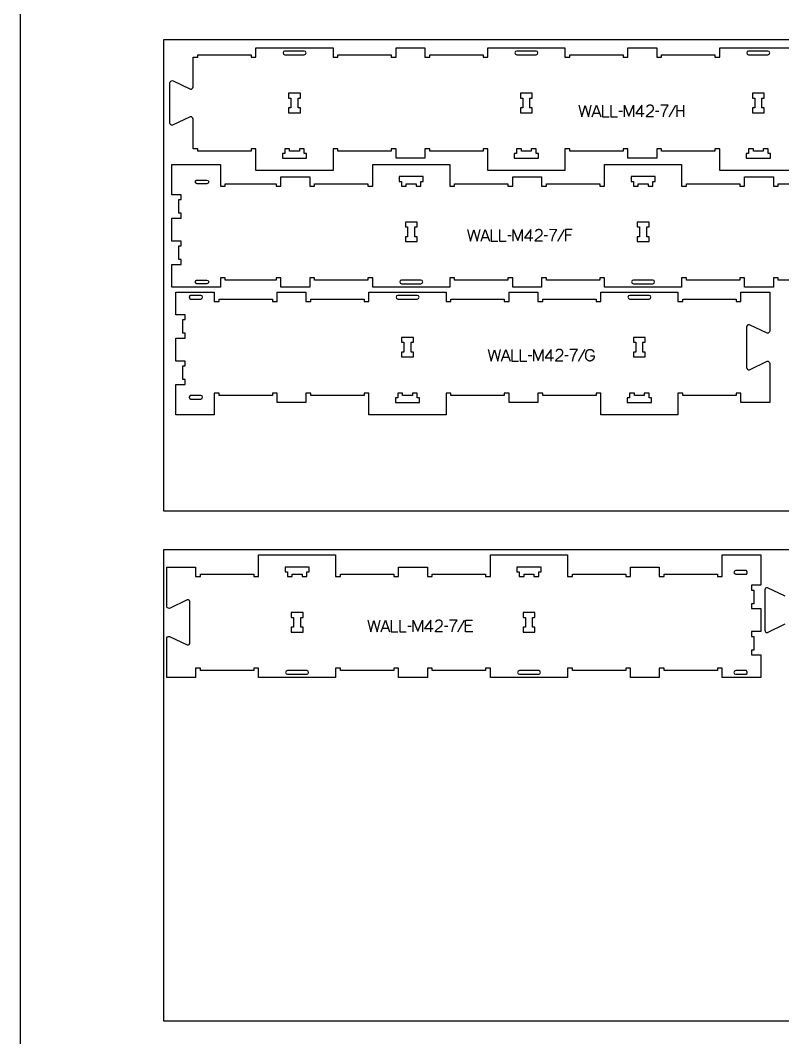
# Model space of a CAD drawing. Extents: x -1151 to 2032, y -27186 to -19593.
# Drawn here: x -1151 to 821, y -25520 to -22887 of the extents above; entities that cross this region are included whole.
import ezdxf

# ---------------------------------------------------------------- set-up
doc = ezdxf.new("R2010")
doc.units = 0
for name, color, linetype in [('0_SHEET_SPRUCEPLY_2440X122', 1, 'CONTINUOUS'), ('1_ANYTOOL_1MMDEEP_LABELS_S', 2, 'CONTINUOUS'), ('3_ANYTOOL_CUTTHROUGH_INSID', 4, 'CONTINUOUS'), ('4_ANYTOOL_CUTTHROUGH_OUTSI', 5, 'CONTINUOUS'), ('DONOTCUT', 18, 'CONTINUOUS')]:
    doc.layers.add(name, color=color, linetype=linetype)

msp = doc.modelspace()

# ---------------------------------------------------------------- linework, layer by layer
at = {"layer": '0_SHEET_SPRUCEPLY_2440X122'}
for points in [[(1660.5, -22936.7), (1660.5, -24156.7), (-779.5, -24156.7), (-779.5, -22936.7)], [(1660.5, -24256.7), (1660.5, -25476.7), (-779.5, -25476.7), (-779.5, -24256.7)]]:
    msp.add_lwpolyline(points, close=True, dxfattribs=at)
at = {"layer": '1_ANYTOOL_1MMDEEP_LABELS_S'}
for points in [[(294.1, -23106.2), (301.8, -23136.2), (310.2, -23107.1), (318.7, -23136.2), (326.2, -23106.2)], [(328.8, -23136.2), (339.7, -23106.2), (350.7, -23136.2)], [(355, -23106.2), (355, -23136.2), (372.1, -23136.2)], [(376.8, -23106.2), (376.8, -23136.2), (393.9, -23136.2)], [(411.7, -23136.2), (411.7, -23106.2), (423.7, -23134.6), (435.7, -23106.4), (435.7, -23136.2)], [(457.3, -23136.2), (457.3, -23106.2), (441.3, -23127.6)], [(487.5, -23136.2), (469.2, -23136.2), (469.3, -23135.7), (469.4, -23135.5), (469.5, -23135.3), (469.6, -23135), (469.7, -23134.8), (469.8, -23134.6), (469.9, -23134.4), (470, -23134.2), (470.1, -23134), (470.2, -23133.8), (470.3, -23133.6), (470.4, -23133.4), (470.5, -23133.2), (470.6, -23133), (470.8, -23132.8), (470.9, -23132.6), (471, -23132.4), (471.2, -23132.2), (471.3, -23132), (471.4, -23131.8), (471.6, -23131.7), (471.7, -23131.5), (471.9, -23131.3), (472, -23131.1), (472.2, -23131), (472.4, -23130.8), (472.5, -23130.6), (472.7, -23130.5), (472.9, -23130.3), (473.2, -23130), (474.7, -23128.8), (476.2, -23127.6), (477.7, -23126.4), (479.2, -23125.3), (480, -23124.8), (480.7, -23124.2), (481.4, -23123.6), (482.1, -23123), (482.8, -23122.4), (483.4, -23121.8), (484.1, -23121.2), (484.7, -23120.6), (484.8, -23120.4), (484.9, -23120.3), (485.1, -23120.1), (485.2, -23120), (485.3, -23119.8), (485.5, -23119.6), (485.6, -23119.5), (485.7, -23119.3), (485.8, -23119.1), (485.9, -23118.9), (486, -23118.8), (486.1, -23118.6), (486.2, -23118.4), (486.3, -23118.2), (486.4, -23118), (486.4, -23117.8), (486.5, -23117.6), (486.6, -23117.4), (486.6, -23117.2), (486.7, -23117), (486.7, -23116.8), (486.8, -23116.6), (486.8, -23116.4), (486.9, -23116.2), (486.9, -23116), (486.9, -23115.8), (487, -23115.6), (487, -23115.4), (487, -23115.1), (487, -23114.9), (487, -23114.7), (487, -23114.5), (487, -23114.2), (487, -23114), (487, -23113.7), (487, -23113.5), (487, -23113.3), (486.9, -23113), (486.9, -23112.8), (486.9, -23112.6), (486.8, -23112.4), (486.8, -23112.1), (486.7, -23111.9), (486.7, -23111.7), (486.6, -23111.5), (486.5, -23111.3), (486.5, -23111.1), (486.4, -23110.9), (486.3, -23110.7), (486.2, -23110.6), (486.1, -23110.4), (486, -23110.2), (485.9, -23110), (485.8, -23109.8), (485.7, -23109.7), (485.6, -23109.5), (485.5, -23109.4), (485.4, -23109.2), (485.2, -23109), (485.1, -23108.9), (484.9, -23108.8), (484.8, -23108.6), (484.6, -23108.5), (484.5, -23108.3), (484.3, -23108.2), (484.2, -23108.1), (484, -23108), (483.8, -23107.9), (483.7, -23107.7), (483.5, -23107.6), (483.3, -23107.5), (483.1, -23107.4), (483, -23107.3), (482.8, -23107.2), (482.6, -23107.1), (482.4, -23107.1), (482.2, -23107), (482, -23106.9), (481.8, -23106.8), (481.6, -23106.8), (481.4, -23106.7), (481.2, -23106.6), (481, -23106.6), (480.8, -23106.5), (480.6, -23106.5), (480.4, -23106.5), (480.2, -23106.4), (480, -23106.4), (479.7, -23106.3), (479.5, -23106.3), (479.3, -23106.3), (479.1, -23106.3), (478.8, -23106.3), (478.6, -23106.3), (478.1, -23106.2), (477.7, -23106.3), (477.4, -23106.3), (477, -23106.3), (476.7, -23106.3), (476.3, -23106.4), (476, -23106.4), (475.7, -23106.5), (475.4, -23106.6), (475, -23106.6), (474.9, -23106.7), (474.7, -23106.7), (474.6, -23106.8), (474.4, -23106.8), (474.3, -23106.9), (474.1, -23107), (474, -23107), (473.9, -23107.1), (473.7, -23107.2), (473.6, -23107.2), (473.4, -23107.3), (473.3, -23107.4), (473.2, -23107.4), (473, -23107.5), (472.9, -23107.6), (472.8, -23107.7), (472.6, -23107.8), (472.5, -23107.9), (472.4, -23107.9), (472.3, -23108), (472.1, -23108.1), (472, -23108.2), (471.9, -23108.3), (471.8, -23108.4), (471.7, -23108.5), (471.6, -23108.7), (471.4, -23108.8), (471.3, -23108.9), (471.2, -23109), (471.1, -23109.1), (471, -23109.2), (470.9, -23109.4), (470.7, -23109.6), (470.5, -23109.9), (470.3, -23110.1), (470.1, -23110.4), (470, -23110.7), (469.8, -23111), (469.6, -23111.3)], [(512.6, -23136.4), (512.9, -23134.2), (513.3, -23132), (513.7, -23129.9), (514.2, -23127.7), (515.5, -23123.7), (515.9, -23122.6), (516.3, -23121.6), (516.7, -23120.6), (517.1, -23119.6), (518.7, -23116.4), (519.2, -23115.4), (519.7, -23114.5), (520.2, -23113.6), (520.8, -23112.6), (521.4, -23111.7), (522.1, -23110.7), (522.7, -23109.8), (523.5, -23108.8), (525.2, -23106.5), (505.7, -23106.3)], [(543.7, -23106.7), (526.5, -23137.5)], [(547.2, -23106.2), (547.2, -23136.2)], [(565.5, -23136.2), (565.5, -23106.2)], [(332.3, -23126.7), (347.2, -23126.7)], [(406.6, -23122.4), (397.8, -23122.4)], [(441.3, -23127.6), (463.1, -23127.6)], [(501.2, -23122.4), (492.4, -23122.4)], [(565.5, -23120.9), (547.2, -23120.9)], [(6, -23428.3), (13.8, -23458.3), (22.2, -23429.2), (30.7, -23458.3), (38.2, -23428.3)], [(40.8, -23458.3), (51.6, -23428.3), (62.7, -23458.3)], [(67, -23428.3), (67, -23458.3), (84.1, -23458.3)], [(88.8, -23428.3), (88.8, -23458.3), (105.9, -23458.3)], [(123.7, -23458.3), (123.7, -23428.3), (135.7, -23456.7), (147.7, -23428.4), (147.7, -23458.3)], [(169.2, -23458.3), (169.3, -23428.2), (153.3, -23449.6)], [(199.5, -23458.2), (181.2, -23458.2), (181.3, -23457.7), (181.4, -23457.5), (181.5, -23457.3), (181.6, -23457.1), (181.6, -23456.9), (181.7, -23456.6), (181.8, -23456.4), (181.9, -23456.2), (182, -23456), (182.1, -23455.8), (182.3, -23455.6), (182.4, -23455.4), (182.5, -23455.2), (182.6, -23455), (182.7, -23454.8), (182.9, -23454.6), (183, -23454.4), (183.1, -23454.3), (183.3, -23454.1), (183.4, -23453.9), (183.6, -23453.7), (183.7, -23453.5), (183.9, -23453.4), (184, -23453.2), (184.2, -23453), (184.3, -23452.8), (184.5, -23452.7), (184.7, -23452.5), (184.8, -23452.4), (185.2, -23452), (186.7, -23450.8), (188.2, -23449.6), (189.7, -23448.5), (191.2, -23447.4), (192, -23446.8), (192.7, -23446.2), (193.4, -23445.6), (194.1, -23445.1), (194.8, -23444.5), (195.4, -23443.9), (196, -23443.3), (196.6, -23442.6), (196.8, -23442.5), (196.9, -23442.3), (197.1, -23442.2), (197.2, -23442), (197.3, -23441.8), (197.4, -23441.7), (197.5, -23441.5), (197.7, -23441.3), (197.8, -23441.1), (197.9, -23441), (198, -23440.8), (198.1, -23440.6), (198.2, -23440.4), (198.2, -23440.2), (198.3, -23440.1), (198.4, -23439.9), (198.5, -23439.7), (198.5, -23439.5), (198.6, -23439.3), (198.7, -23439.1), (198.7, -23438.9), (198.8, -23438.7), (198.8, -23438.5), (198.8, -23438.3), (198.9, -23438), (198.9, -23437.8), (198.9, -23437.6), (199, -23437.4), (199, -23437.2), (199, -23437), (199, -23436.7), (199, -23436.5), (199, -23436.3), (199, -23436), (199, -23435.8), (198.9, -23435.5), (198.9, -23435.3), (198.9, -23435.1), (198.9, -23434.8), (198.8, -23434.6), (198.8, -23434.4), (198.7, -23434.2), (198.7, -23434), (198.6, -23433.8), (198.6, -23433.6), (198.5, -23433.4), (198.4, -23433.2), (198.4, -23433), (198.3, -23432.8), (198.2, -23432.6), (198.1, -23432.4), (198, -23432.2), (197.9, -23432.1), (197.8, -23431.9), (197.7, -23431.7), (197.6, -23431.6), (197.4, -23431.4), (197.3, -23431.2), (197.2, -23431.1), (197.1, -23430.9), (196.9, -23430.8), (196.8, -23430.7), (196.6, -23430.5), (196.5, -23430.4), (196.3, -23430.3), (196.1, -23430.1), (196, -23430), (195.8, -23429.9), (195.6, -23429.8), (195.5, -23429.7), (195.3, -23429.6), (195.1, -23429.5), (194.9, -23429.4), (194.7, -23429.3), (194.6, -23429.2), (194.4, -23429.1), (194.2, -23429), (194, -23428.9), (193.8, -23428.9), (193.6, -23428.8), (193.4, -23428.7), (193.2, -23428.7), (193, -23428.6), (192.8, -23428.6), (192.6, -23428.5), (192.4, -23428.5), (192.1, -23428.4), (191.9, -23428.4), (191.7, -23428.4), (191.5, -23428.4), (191.2, -23428.3), (191, -23428.3), (190.8, -23428.3), (190.6, -23428.3), (190.1, -23428.3), (189.7, -23428.3), (189.3, -23428.3), (189, -23428.3), (188.6, -23428.4), (188.3, -23428.4), (188, -23428.5), (187.6, -23428.5), (187.3, -23428.6), (187, -23428.7), (186.9, -23428.7), (186.7, -23428.8), (186.6, -23428.8), (186.4, -23428.9), (186.3, -23428.9), (186.1, -23429), (186, -23429.1), (185.8, -23429.1), (185.7, -23429.2), (185.5, -23429.3), (185.4, -23429.3), (185.3, -23429.4), (185.1, -23429.5), (185, -23429.6), (184.9, -23429.6), (184.7, -23429.7), (184.6, -23429.8), (184.5, -23429.9), (184.4, -23430), (184.2, -23430.1), (184.1, -23430.2), (184, -23430.3), (183.9, -23430.4), (183.8, -23430.5), (183.6, -23430.6), (183.5, -23430.7), (183.4, -23430.8), (183.3, -23430.9), (183.2, -23431), (183.1, -23431.2), (183, -23431.3), (182.9, -23431.4), (182.7, -23431.6), (182.5, -23431.9), (182.3, -23432.2), (182.1, -23432.5), (181.9, -23432.8), (181.8, -23433.1), (181.6, -23433.4)], [(224.6, -23458.4), (224.9, -23456.2), (225.3, -23454.1), (225.7, -23451.9), (226.2, -23449.8), (227.5, -23445.8), (227.9, -23444.7), (228.3, -23443.6), (228.7, -23442.6), (229.1, -23441.6), (230.7, -23438.4), (231.1, -23437.5), (231.6, -23436.5), (232.2, -23435.6), (232.8, -23434.7), (233.4, -23433.7), (234, -23432.8), (234.7, -23431.8), (235.4, -23430.8), (237.2, -23428.5), (217.6, -23428.3)], [(255.7, -23428.8), (238.5, -23459.5)], [(276.9, -23428.3), (259.3, -23428.3), (259.3, -23458.3)], [(44.2, -23448.7), (59.1, -23448.7)], [(118.5, -23444.4), (109.8, -23444.5)], [(153.3, -23449.6), (175, -23449.6)], [(213.2, -23444.4), (204.4, -23444.5)], [(273.8, -23442.3), (259.3, -23442.3)], [(59.4, -23738.5), (67.1, -23768.5), (75.6, -23739.4), (84.1, -23768.5), (91.6, -23738.5)], [(94.1, -23768.5), (105, -23738.5), (116.1, -23768.5)], [(120.4, -23738.5), (120.4, -23768.5), (137.5, -23768.5)], [(142.2, -23738.5), (142.2, -23768.5), (159.3, -23768.5)], [(177.1, -23768.5), (177.1, -23738.5), (189.1, -23766.8), (201.1, -23738.6), (201.1, -23768.5)], [(222.6, -23768.5), (222.7, -23738.4), (206.6, -23759.8)], [(252.8, -23768.4), (234.5, -23768.4), (234.7, -23767.9), (234.8, -23767.7), (234.8, -23767.5), (234.9, -23767.2), (235, -23767), (235.1, -23766.8), (235.2, -23766.6), (235.3, -23766.4), (235.4, -23766.2), (235.5, -23766), (235.6, -23765.8), (235.7, -23765.6), (235.9, -23765.4), (236, -23765.2), (236.1, -23765), (236.2, -23764.8), (236.4, -23764.6), (236.5, -23764.4), (236.6, -23764.2), (236.8, -23764.1), (236.9, -23763.9), (237.1, -23763.7), (237.2, -23763.5), (237.4, -23763.4), (237.6, -23763.2), (237.7, -23763), (237.9, -23762.8), (238.1, -23762.7), (238.2, -23762.5), (238.6, -23762.2), (240.1, -23761), (241.6, -23759.8), (243.1, -23758.7), (244.6, -23757.5), (245.3, -23757), (246.1, -23756.4), (246.8, -23755.8), (247.5, -23755.2), (248.1, -23754.6), (248.8, -23754), (249.4, -23753.4), (250, -23752.8), (250.2, -23752.7), (250.3, -23752.5), (250.4, -23752.3), (250.6, -23752.2), (250.7, -23752), (250.8, -23751.8), (250.9, -23751.7), (251, -23751.5), (251.2, -23751.3), (251.3, -23751.1), (251.4, -23751), (251.4, -23750.8), (251.5, -23750.6), (251.6, -23750.4), (251.7, -23750.2), (251.8, -23750), (251.9, -23749.8), (251.9, -23749.6), (252, -23749.4), (252, -23749.2), (252.1, -23749), (252.1, -23748.8), (252.2, -23748.6), (252.2, -23748.4), (252.3, -23748.2), (252.3, -23748), (252.3, -23747.8), (252.3, -23747.6), (252.3, -23747.4), (252.4, -23747.1), (252.4, -23746.9), (252.4, -23746.7), (252.4, -23746.4), (252.4, -23746.2), (252.3, -23745.9), (252.3, -23745.7), (252.3, -23745.5), (252.3, -23745.2), (252.2, -23745), (252.2, -23744.8), (252.2, -23744.6), (252.1, -23744.3), (252.1, -23744.1), (252, -23743.9), (252, -23743.7), (251.9, -23743.5), (251.8, -23743.3), (251.7, -23743.1), (251.7, -23742.9), (251.6, -23742.8), (251.5, -23742.6), (251.4, -23742.4), (251.3, -23742.2), (251.2, -23742.1), (251.1, -23741.9), (250.9, -23741.7), (250.8, -23741.6), (250.7, -23741.4), (250.6, -23741.3), (250.4, -23741.1), (250.3, -23741), (250.1, -23740.8), (250, -23740.7), (249.8, -23740.6), (249.7, -23740.4), (249.5, -23740.3), (249.4, -23740.2), (249.2, -23740.1), (249, -23739.9), (248.8, -23739.8), (248.7, -23739.7), (248.5, -23739.6), (248.3, -23739.5), (248.1, -23739.4), (247.9, -23739.4), (247.8, -23739.3), (247.6, -23739.2), (247.4, -23739.1), (247.2, -23739), (247, -23739), (246.8, -23738.9), (246.6, -23738.9), (246.4, -23738.8), (246.2, -23738.7), (246, -23738.7), (245.7, -23738.7), (245.5, -23738.6), (245.3, -23738.6), (245.1, -23738.6), (244.9, -23738.5), (244.6, -23738.5), (244.4, -23738.5), (244.2, -23738.5), (243.9, -23738.5), (243.5, -23738.5), (243.1, -23738.5), (242.7, -23738.5), (242.4, -23738.5), (242, -23738.5), (241.7, -23738.6), (241.4, -23738.6), (241, -23738.7), (240.7, -23738.8), (240.4, -23738.9), (240.2, -23738.9), (240.1, -23738.9), (239.9, -23739), (239.8, -23739.1), (239.6, -23739.1), (239.5, -23739.2), (239.3, -23739.2), (239.2, -23739.3), (239.1, -23739.4), (238.9, -23739.4), (238.8, -23739.5), (238.6, -23739.6), (238.5, -23739.6), (238.4, -23739.7), (238.2, -23739.8), (238.1, -23739.9), (238, -23740), (237.9, -23740.1), (237.7, -23740.2), (237.6, -23740.2), (237.5, -23740.3), (237.4, -23740.4), (237.2, -23740.5), (237.1, -23740.6), (237, -23740.8), (236.9, -23740.9), (236.8, -23741), (236.7, -23741.1), (236.6, -23741.2), (236.5, -23741.3), (236.4, -23741.4), (236.3, -23741.6), (236.1, -23741.8), (235.9, -23742.1), (235.7, -23742.4), (235.5, -23742.6), (235.3, -23742.9), (235.1, -23743.2), (235, -23743.6)], [(277.9, -23768.6), (278.3, -23766.4), (278.7, -23764.2), (279.1, -23762.1), (279.6, -23759.9), (280.9, -23755.9), (281.2, -23754.9), (281.6, -23753.8), (282.1, -23752.8), (282.5, -23751.8), (284.1, -23748.6), (284.5, -23747.6), (285, -23746.7), (285.6, -23745.8), (286.1, -23744.8), (286.8, -23743.9), (287.4, -23742.9), (288.1, -23742), (288.8, -23741), (290.6, -23738.7), (271, -23738.5)], [(309.1, -23738.9), (291.9, -23769.7)], [(324.3, -23754.7), (334.1, -23754.7), (334, -23755.5), (334, -23756.3), (333.9, -23756.7), (333.9, -23757.1), (333.8, -23757.5), (333.8, -23757.9), (333.7, -23758.2), (333.6, -23758.6), (333.5, -23758.9), (333.5, -23759.3), (333.4, -23759.6), (333.3, -23760), (333.2, -23760.3), (333, -23760.6), (332.9, -23760.9), (332.8, -23761.2), (332.7, -23761.6), (332.5, -23761.8), (332.4, -23762.1), (332.2, -23762.4), (332.1, -23762.7), (331.9, -23763), (331.7, -23763.2), (331.6, -23763.5), (331.4, -23763.8), (331.2, -23764), (331, -23764.2), (330.8, -23764.5), (330.6, -23764.7), (330.3, -23764.9), (330.1, -23765.2), (329.9, -23765.4), (329.7, -23765.6), (329.5, -23765.8), (329.2, -23765.9), (329, -23766.1), (328.8, -23766.3), (328.5, -23766.5), (328.3, -23766.6), (328.1, -23766.8), (327.8, -23766.9), (327.6, -23767.1), (327.4, -23767.2), (327.1, -23767.3), (326.9, -23767.5), (326.7, -23767.6), (326.4, -23767.7), (326.2, -23767.8), (325.9, -23767.9), (325.7, -23768), (325.4, -23768.1), (325.2, -23768.1), (324.9, -23768.2), (324.7, -23768.3), (324.4, -23768.3), (324.2, -23768.4), (323.9, -23768.4), (323.7, -23768.4), (323.4, -23768.5), (323.2, -23768.5), (322.9, -23768.5), (322.7, -23768.5), (322.4, -23768.5), (322.1, -23768.5), (321.9, -23768.5), (321.6, -23768.4), (321.4, -23768.4), (321.1, -23768.4), (320.9, -23768.3), (320.6, -23768.3), (320.4, -23768.2), (320.1, -23768.2), (319.9, -23768.1), (319.6, -23768), (319.4, -23767.9), (319.2, -23767.8), (318.9, -23767.7), (318.7, -23767.6), (318.4, -23767.5), (318.2, -23767.4), (318, -23767.3), (317.7, -23767.1), (317.5, -23767), (317.3, -23766.9), (317.1, -23766.7), (316.8, -23766.5), (316.6, -23766.4), (316.4, -23766.2), (316.2, -23766), (315.9, -23765.8), (315.7, -23765.6), (315.5, -23765.4), (315.3, -23765.2), (315.1, -23765), (314.9, -23764.8), (314.7, -23764.5), (314.5, -23764.3), (314.3, -23764), (314.1, -23763.8), (313.9, -23763.5), (313.7, -23763.2), (313.6, -23763), (313.4, -23762.7), (313.3, -23762.4), (313.1, -23762.1), (313, -23761.8), (312.8, -23761.4), (312.7, -23761.1), (312.6, -23760.8), (312.5, -23760.4), (312.4, -23760.1), (312.3, -23759.7), (312.2, -23759.4), (312.1, -23759), (312, -23758.6), (312, -23758.2), (311.9, -23757.9), (311.9, -23757.4), (311.8, -23757), (311.8, -23756.6), (311.7, -23755.8), (311.7, -23754.9), (311.6, -23754), (311.7, -23753.3), (311.7, -23752.6), (311.7, -23751.9), (311.8, -23751.3), (311.9, -23750.6), (312, -23749.9), (312.2, -23749.3), (312.3, -23748.6), (312.5, -23748), (312.7, -23747.3), (312.9, -23746.7), (313.1, -23746), (313.4, -23745.4), (313.7, -23744.8), (314, -23744.1), (314.3, -23743.5), (314.5, -23743.2), (314.7, -23742.9), (314.9, -23742.6), (315, -23742.3), (315.2, -23742), (315.3, -23741.9), (315.5, -23741.8), (315.6, -23741.6), (315.7, -23741.5), (315.8, -23741.4), (315.9, -23741.3), (316, -23741.2), (316.1, -23741.1), (316.2, -23740.9), (316.4, -23740.8), (316.5, -23740.7), (316.6, -23740.6), (316.7, -23740.5), (316.8, -23740.4), (317, -23740.3), (317.1, -23740.2), (317.2, -23740.1), (317.4, -23740), (317.5, -23740), (317.6, -23739.9), (317.8, -23739.8), (317.9, -23739.7), (318.1, -23739.6), (318.2, -23739.6), (318.3, -23739.5), (318.5, -23739.4), (318.6, -23739.3), (318.8, -23739.3), (318.9, -23739.2), (319.1, -23739.2), (319.3, -23739.1), (319.4, -23739), (319.7, -23738.9), (320.1, -23738.8), (320.4, -23738.8), (320.7, -23738.7), (321.1, -23738.6), (321.4, -23738.6), (321.8, -23738.5), (322.2, -23738.5), (322.6, -23738.5), (322.9, -23738.5), (323.3, -23738.5), (323.6, -23738.5), (323.8, -23738.5), (324, -23738.5), (324.2, -23738.5), (324.4, -23738.5), (324.6, -23738.5), (324.9, -23738.6), (325.1, -23738.6), (325.3, -23738.6), (325.5, -23738.7), (325.7, -23738.7), (325.9, -23738.8), (326, -23738.8), (326.2, -23738.9), (326.4, -23738.9), (326.6, -23739), (326.8, -23739.1), (327, -23739.2), (327.1, -23739.3), (327.3, -23739.3), (327.5, -23739.4), (327.7, -23739.5), (327.8, -23739.6), (328, -23739.7), (328.1, -23739.8), (328.3, -23739.9), (328.5, -23740.1), (328.6, -23740.2), (328.8, -23740.3), (328.9, -23740.4), (329, -23740.6), (329.2, -23740.7), (329.5, -23741), (329.7, -23741.3), (330, -23741.6), (330.3, -23741.9), (330.5, -23742.2), (330.8, -23742.5), (331, -23742.8), (331.2, -23743.1), (331.5, -23743.5), (331.7, -23743.8), (331.9, -23744.1), (332.1, -23744.5), (332.3, -23744.8), (332.5, -23745.2), (332.7, -23745.5), (332.9, -23745.9)], [(97.6, -23758.9), (112.5, -23758.9)], [(171.9, -23754.6), (163.1, -23754.7)], [(206.6, -23759.8), (228.4, -23759.8)], [(266.6, -23754.6), (257.8, -23754.7)], [(-252.3, -24439.3), (-244.6, -24469.3), (-236.2, -24440.2), (-227.7, -24469.3), (-220.2, -24439.3)], [(-217.6, -24469.3), (-206.7, -24439.3), (-195.7, -24469.3)], [(-214.1, -24459.7), (-199.2, -24459.7)], [(-191.4, -24439.3), (-191.4, -24469.3), (-174.3, -24469.3)], [(-169.6, -24439.3), (-169.6, -24469.3), (-152.5, -24469.3)], [(-139.8, -24455.4), (-148.6, -24455.5)], [(-134.7, -24469.3), (-134.7, -24439.3), (-122.7, -24467.6), (-110.7, -24439.4), (-110.7, -24469.3)], [(-89.1, -24469.3), (-89.1, -24439.2), (-105.1, -24460.6)], [(-58.9, -24469.2), (-77.2, -24469.2), (-77.1, -24468.7), (-77, -24468.5), (-76.9, -24468.3), (-76.8, -24468.1), (-76.7, -24467.9), (-76.6, -24467.6), (-76.5, -24467.4), (-76.4, -24467.2), (-76.3, -24467), (-76.2, -24466.8), (-76.1, -24466.6), (-76, -24466.4), (-75.9, -24466.2), (-75.8, -24466), (-75.6, -24465.8), (-75.5, -24465.6), (-75.4, -24465.4), (-75.2, -24465.2), (-75.1, -24465.1), (-75, -24464.9), (-74.8, -24464.7), (-74.7, -24464.5), (-74.5, -24464.4), (-74.3, -24464.2), (-74.2, -24464), (-74, -24463.8), (-73.9, -24463.7), (-73.7, -24463.5), (-73.5, -24463.4), (-73.2, -24463), (-71.7, -24461.8), (-70.2, -24460.6), (-68.7, -24459.5), (-67.2, -24458.3), (-66.4, -24457.8), (-65.7, -24457.2), (-65, -24456.6), (-64.3, -24456.1), (-63.6, -24455.5), (-63, -24454.9), (-62.3, -24454.3), (-61.7, -24453.6), (-61.6, -24453.5), (-61.4, -24453.3), (-61.3, -24453.2), (-61.2, -24453), (-61.1, -24452.8), (-60.9, -24452.7), (-60.8, -24452.5), (-60.7, -24452.3), (-60.6, -24452.1), (-60.5, -24452), (-60.4, -24451.8), (-60.3, -24451.6), (-60.2, -24451.4), (-60.1, -24451.2), (-60, -24451.1), (-60, -24450.9), (-59.9, -24450.7), (-59.8, -24450.5), (-59.8, -24450.3), (-59.7, -24450.1), (-59.7, -24449.9), (-59.6, -24449.7), (-59.6, -24449.5), (-59.5, -24449.3), (-59.5, -24449), (-59.5, -24448.8), (-59.4, -24448.6), (-59.4, -24448.4), (-59.4, -24448.2), (-59.4, -24448), (-59.4, -24447.7), (-59.4, -24447.5), (-59.4, -24447.3), (-59.4, -24447), (-59.4, -24446.8), (-59.4, -24446.5), (-59.4, -24446.3), (-59.5, -24446.1), (-59.5, -24445.8), (-59.5, -24445.6), (-59.6, -24445.4), (-59.6, -24445.2), (-59.7, -24445), (-59.7, -24444.8), (-59.8, -24444.6), (-59.9, -24444.4), (-59.9, -24444.2), (-60, -24444), (-60.1, -24443.8), (-60.2, -24443.6), (-60.3, -24443.4), (-60.4, -24443.2), (-60.5, -24443), (-60.6, -24442.9), (-60.7, -24442.7), (-60.8, -24442.5), (-60.9, -24442.4), (-61, -24442.2), (-61.2, -24442.1), (-61.3, -24441.9), (-61.4, -24441.8), (-61.6, -24441.6), (-61.7, -24441.5), (-61.9, -24441.4), (-62.1, -24441.2), (-62.2, -24441.1), (-62.4, -24441), (-62.6, -24440.9), (-62.7, -24440.8), (-62.9, -24440.7), (-63.1, -24440.6), (-63.2, -24440.5), (-63.4, -24440.4), (-63.6, -24440.3), (-63.8, -24440.2), (-64, -24440.1), (-64.2, -24440), (-64.4, -24439.9), (-64.6, -24439.9), (-64.8, -24439.8), (-65, -24439.7), (-65.2, -24439.7), (-65.4, -24439.6), (-65.6, -24439.6), (-65.8, -24439.5), (-66, -24439.5), (-66.2, -24439.4), (-66.4, -24439.4), (-66.7, -24439.4), (-66.9, -24439.4), (-67.1, -24439.3), (-67.3, -24439.3), (-67.6, -24439.3), (-67.8, -24439.3), (-68.3, -24439.3), (-68.7, -24439.3), (-69, -24439.3), (-69.4, -24439.3), (-69.7, -24439.4), (-70.1, -24439.4), (-70.4, -24439.5), (-70.7, -24439.5), (-71, -24439.6), (-71.3, -24439.7), (-71.5, -24439.7), (-71.7, -24439.8), (-71.8, -24439.8), (-72, -24439.9), (-72.1, -24439.9), (-72.3, -24440), (-72.4, -24440.1), (-72.5, -24440.1), (-72.7, -24440.2), (-72.8, -24440.3), (-73, -24440.3), (-73.1, -24440.4), (-73.2, -24440.5), (-73.4, -24440.6), (-73.5, -24440.6), (-73.6, -24440.7), (-73.8, -24440.8), (-73.9, -24440.9), (-74, -24441), (-74.1, -24441.1), (-74.3, -24441.2), (-74.4, -24441.3), (-74.5, -24441.4), (-74.6, -24441.5), (-74.7, -24441.6), (-74.8, -24441.7), (-75, -24441.8), (-75.1, -24441.9), (-75.2, -24442), (-75.3, -24442.1), (-75.4, -24442.3), (-75.5, -24442.4), (-75.7, -24442.6), (-75.9, -24442.9), (-76.1, -24443.2), (-76.3, -24443.5), (-76.4, -24443.8), (-76.6, -24444.1), (-76.8, -24444.4)], [(-45.2, -24455.4), (-54, -24455.5)], [(-33.8, -24469.4), (-33.5, -24467.2), (-33.1, -24465), (-32.7, -24462.9), (-32.2, -24460.7), (-30.9, -24456.8), (-30.5, -24455.7), (-30.1, -24454.6), (-29.7, -24453.6), (-29.3, -24452.6), (-27.7, -24449.4), (-27.2, -24448.5), (-26.7, -24447.5), (-26.2, -24446.6), (-25.6, -24445.7), (-25, -24444.7), (-24.3, -24443.8), (-23.7, -24442.8), (-22.9, -24441.8), (-21.2, -24439.5), (-40.7, -24439.3)], [(-2.7, -24439.7), (-19.9, -24470.5)], [(19.7, -24469.3), (0.8, -24469.3), (0.8, -24439.3), (18.6, -24439.3)], [(15.4, -24453.2), (0.8, -24453.2)], [(-105.1, -24460.6), (-83.3, -24460.6)]]:
    msp.add_lwpolyline(points, dxfattribs=at)
at = {"layer": '3_ANYTOOL_CUTTHROUGH_INSID', "color": 4}
for points in [[(-416.8, -22966.3), (-466.8, -22966.3, 1), (-466.8, -22975.8), (-416.8, -22975.8, 1)], [(183.2, -22966.3), (133.2, -22966.3, 1), (133.2, -22975.8), (183.2, -22975.8, 1)], [(783.2, -22966.3), (733.2, -22966.3, 1), (733.2, -22975.8), (783.2, -22975.8, 1)], [(-668.3, -23300, -1), (-668.3, -23309.5), (-694, -23309.5), (-694.1, -23309.5), (-694.2, -23309.5), (-694.3, -23309.5), (-694.4, -23309.5), (-694.5, -23309.5), (-694.6, -23309.5), (-694.7, -23309.4), (-694.8, -23309.4), (-694.9, -23309.4), (-695, -23309.4), (-695.1, -23309.3), (-695.2, -23309.3), (-695.3, -23309.3), (-695.4, -23309.2), (-695.5, -23309.2), (-695.6, -23309.2), (-695.7, -23309.1), (-695.8, -23309.1), (-695.9, -23309), (-696, -23308.9), (-696.1, -23308.9), (-696.2, -23308.8), (-696.2, -23308.8), (-696.3, -23308.7), (-696.4, -23308.6), (-696.5, -23308.6), (-696.6, -23308.5), (-696.7, -23308.4), (-696.7, -23308.3), (-696.8, -23308.2), (-696.9, -23308.2), (-697, -23308.1), (-697, -23308), (-697.1, -23307.9), (-697.2, -23307.8), (-697.2, -23307.7), (-697.3, -23307.6), (-697.3, -23307.5), (-697.4, -23307.4), (-697.4, -23307.3), (-697.5, -23307.2), (-697.5, -23307.1), (-697.6, -23307), (-697.6, -23306.9), (-697.7, -23306.8), (-697.7, -23306.7), (-697.8, -23306.6), (-697.8, -23306.5), (-697.8, -23306.4), (-697.9, -23306.3), (-697.9, -23306.2), (-697.9, -23306), (-697.9, -23305.9), (-698, -23305.8), (-698, -23305.7), (-698, -23305.6), (-698, -23305.5), (-698, -23305.4), (-698, -23305.3), (-698, -23305.2), (-698, -23305.1), (-698.1, -23305), (-698.1, -23304.9), (-698.1, -23304.8), (-698.1, -23304.6), (-698.1, -23304.5), (-698, -23304.4), (-698, -23304.3), (-698, -23304.2), (-698, -23304.1), (-698, -23304), (-698, -23303.9), (-698, -23303.8), (-698, -23303.7), (-697.9, -23303.6), (-697.9, -23303.5), (-697.9, -23303.4), (-697.9, -23303.2), (-697.8, -23303.1), (-697.8, -23303), (-697.8, -23302.9), (-697.7, -23302.8), (-697.7, -23302.7), (-697.6, -23302.6), (-697.6, -23302.5), (-697.5, -23302.4), (-697.5, -23302.3), (-697.4, -23302.2), (-697.4, -23302.1), (-697.3, -23302), (-697.3, -23301.9), (-697.2, -23301.8), (-697.2, -23301.7), (-697.1, -23301.6), (-697, -23301.5), (-697, -23301.4), (-696.9, -23301.4), (-696.8, -23301.3), (-696.7, -23301.2), (-696.7, -23301.1), (-696.6, -23301), (-696.5, -23301), (-696.4, -23300.9), (-696.3, -23300.8), (-696.2, -23300.7), (-696.2, -23300.7), (-696.1, -23300.6), (-696, -23300.6), (-695.9, -23300.5), (-695.8, -23300.5), (-695.7, -23300.4), (-695.6, -23300.4), (-695.5, -23300.3), (-695.4, -23300.3), (-695.3, -23300.2), (-695.2, -23300.2), (-695.1, -23300.2), (-695, -23300.1), (-694.9, -23300.1), (-694.8, -23300.1), (-694.7, -23300.1), (-694.6, -23300.1), (-694.5, -23300), (-694.4, -23300), (-694.3, -23300), (-694.2, -23300), (-694.1, -23300), (-694, -23300)], [(-668.3, -23568.5), (-694, -23568.5), (-694.1, -23568.5), (-694.2, -23568.5), (-694.3, -23568.5), (-694.4, -23568.5), (-694.5, -23568.5), (-694.6, -23568.5), (-694.7, -23568.4), (-694.8, -23568.4), (-694.9, -23568.4), (-695, -23568.4), (-695.1, -23568.3), (-695.2, -23568.3), (-695.3, -23568.3), (-695.4, -23568.2), (-695.5, -23568.2), (-695.6, -23568.2), (-695.7, -23568.1), (-695.8, -23568.1), (-695.9, -23568), (-696, -23567.9), (-696.1, -23567.9), (-696.2, -23567.8), (-696.2, -23567.8), (-696.3, -23567.7), (-696.4, -23567.6), (-696.5, -23567.6), (-696.6, -23567.5), (-696.7, -23567.4), (-696.7, -23567.3), (-696.8, -23567.2), (-696.9, -23567.2), (-697, -23567.1), (-697, -23567), (-697.1, -23566.9), (-697.2, -23566.8), (-697.2, -23566.7), (-697.3, -23566.6), (-697.3, -23566.5), (-697.4, -23566.4), (-697.4, -23566.3), (-697.5, -23566.2), (-697.5, -23566.1), (-697.6, -23566), (-697.6, -23565.9), (-697.7, -23565.8), (-697.7, -23565.7), (-697.8, -23565.6), (-697.8, -23565.5), (-697.8, -23565.4), (-697.9, -23565.3), (-697.9, -23565.2), (-697.9, -23565), (-697.9, -23564.9), (-698, -23564.8), (-698, -23564.7), (-698, -23564.6), (-698, -23564.5), (-698, -23564.4), (-698, -23564.3), (-698, -23564.2), (-698, -23564.1), (-698.1, -23564), (-698.1, -23563.9), (-698.1, -23563.8), (-698.1, -23563.6), (-698.1, -23563.5), (-698, -23563.4), (-698, -23563.3), (-698, -23563.2), (-698, -23563.1), (-698, -23563), (-698, -23562.9), (-698, -23562.8), (-698, -23562.7), (-697.9, -23562.6), (-697.9, -23562.5), (-697.9, -23562.4), (-697.9, -23562.2), (-697.8, -23562.1), (-697.8, -23562), (-697.8, -23561.9), (-697.7, -23561.8), (-697.7, -23561.7), (-697.6, -23561.6), (-697.6, -23561.5), (-697.5, -23561.4), (-697.5, -23561.3), (-697.4, -23561.2), (-697.4, -23561.1), (-697.3, -23561), (-697.3, -23560.9), (-697.2, -23560.8), (-697.2, -23560.7), (-697.1, -23560.6), (-697, -23560.5), (-697, -23560.4), (-696.9, -23560.4), (-696.8, -23560.3), (-696.7, -23560.2), (-696.7, -23560.1), (-696.6, -23560), (-696.5, -23560), (-696.4, -23559.9), (-696.3, -23559.8), (-696.2, -23559.7), (-696.2, -23559.7), (-696.1, -23559.6), (-696, -23559.6), (-695.9, -23559.5), (-695.8, -23559.5), (-695.7, -23559.4), (-695.6, -23559.4), (-695.5, -23559.3), (-695.4, -23559.3), (-695.3, -23559.2), (-695.2, -23559.2), (-695.1, -23559.2), (-695, -23559.1), (-694.9, -23559.1), (-694.8, -23559.1), (-694.7, -23559.1), (-694.6, -23559.1), (-694.5, -23559), (-694.4, -23559), (-694.3, -23559), (-694.2, -23559), (-694.1, -23559), (-694, -23559), (-668.3, -23559, -1)], [(-164.8, -23568.5), (-114.8, -23568.5, 1), (-114.8, -23559), (-164.8, -23559, 1)], [(435.2, -23568.5), (485.2, -23568.5, 1), (485.2, -23559), (435.2, -23559, 1)], [(-684.3, -23598.5), (-710.1, -23598.5), (-710.2, -23598.5), (-710.2, -23598.5), (-710.3, -23598.5), (-710.4, -23598.5), (-710.5, -23598.5), (-710.6, -23598.5), (-710.7, -23598.6), (-710.8, -23598.6), (-710.9, -23598.6), (-711, -23598.6), (-711.1, -23598.7), (-711.2, -23598.7), (-711.3, -23598.7), (-711.4, -23598.8), (-711.5, -23598.8), (-711.6, -23598.8), (-711.7, -23598.9), (-711.8, -23598.9), (-711.9, -23599), (-712, -23599), (-712.1, -23599.1), (-712.2, -23599.2), (-712.2, -23599.2), (-712.3, -23599.3), (-712.4, -23599.4), (-712.5, -23599.4), (-712.6, -23599.5), (-712.7, -23599.6), (-712.7, -23599.7), (-712.8, -23599.8), (-712.9, -23599.8), (-713, -23599.9), (-713, -23600), (-713.1, -23600.1), (-713.2, -23600.2), (-713.2, -23600.3), (-713.3, -23600.4), (-713.3, -23600.5), (-713.4, -23600.6), (-713.5, -23600.7), (-713.5, -23600.8), (-713.6, -23600.9), (-713.6, -23601), (-713.6, -23601.1), (-713.7, -23601.2), (-713.7, -23601.3), (-713.8, -23601.4), (-713.8, -23601.5), (-713.8, -23601.6), (-713.9, -23601.7), (-713.9, -23601.8), (-713.9, -23601.9), (-713.9, -23602.1), (-714, -23602.2), (-714, -23602.3), (-714, -23602.4), (-714, -23602.5), (-714, -23602.6), (-714, -23602.7), (-714, -23602.8), (-714.1, -23602.9), (-714.1, -23603), (-714.1, -23603.1), (-714.1, -23603.2), (-714.1, -23603.3), (-714.1, -23603.4), (-714.1, -23603.6), (-714, -23603.7), (-714, -23603.8), (-714, -23603.9), (-714, -23604), (-714, -23604.1), (-714, -23604.2), (-714, -23604.3), (-713.9, -23604.4), (-713.9, -23604.5), (-713.9, -23604.6), (-713.9, -23604.7), (-713.8, -23604.8), (-713.8, -23605), (-713.8, -23605.1), (-713.7, -23605.2), (-713.7, -23605.3), (-713.6, -23605.4), (-713.6, -23605.5), (-713.6, -23605.6), (-713.5, -23605.7), (-713.5, -23605.8), (-713.4, -23605.9), (-713.3, -23606), (-713.3, -23606.1), (-713.2, -23606.2), (-713.2, -23606.3), (-713.1, -23606.4), (-713, -23606.5), (-713, -23606.5), (-712.9, -23606.6), (-712.8, -23606.7), (-712.7, -23606.8), (-712.7, -23606.9), (-712.6, -23607), (-712.5, -23607), (-712.4, -23607.1), (-712.3, -23607.2), (-712.2, -23607.2), (-712.2, -23607.3), (-712.1, -23607.4), (-712, -23607.4), (-711.9, -23607.5), (-711.8, -23607.5), (-711.7, -23607.6), (-711.6, -23607.6), (-711.5, -23607.7), (-711.4, -23607.7), (-711.3, -23607.8), (-711.2, -23607.8), (-711.1, -23607.8), (-711, -23607.8), (-710.9, -23607.9), (-710.8, -23607.9), (-710.7, -23607.9), (-710.6, -23607.9), (-710.5, -23608), (-710.4, -23608), (-710.3, -23608), (-710.2, -23608), (-710.2, -23608), (-710.1, -23608), (-684.3, -23608, 1)], [(-124.3, -23598.5), (-174.3, -23598.5, 1), (-174.3, -23608), (-124.3, -23608, 1)], [(475.7, -23598.5), (425.7, -23598.5, 1), (425.7, -23608), (475.7, -23608, 1)], [(-684.3, -23867, 1), (-684.3, -23857.5), (-710.1, -23857.5), (-710.2, -23857.5), (-710.2, -23857.5), (-710.3, -23857.5), (-710.4, -23857.5), (-710.5, -23857.5), (-710.6, -23857.5), (-710.7, -23857.6), (-710.8, -23857.6), (-710.9, -23857.6), (-711, -23857.6), (-711.1, -23857.7), (-711.2, -23857.7), (-711.3, -23857.7), (-711.4, -23857.8), (-711.5, -23857.8), (-711.6, -23857.8), (-711.7, -23857.9), (-711.8, -23857.9), (-711.9, -23858), (-712, -23858), (-712.1, -23858.1), (-712.2, -23858.2), (-712.2, -23858.2), (-712.3, -23858.3), (-712.4, -23858.4), (-712.5, -23858.4), (-712.6, -23858.5), (-712.7, -23858.6), (-712.7, -23858.7), (-712.8, -23858.8), (-712.9, -23858.8), (-713, -23858.9), (-713, -23859), (-713.1, -23859.1), (-713.2, -23859.2), (-713.2, -23859.3), (-713.3, -23859.4), (-713.3, -23859.5), (-713.4, -23859.6), (-713.5, -23859.7), (-713.5, -23859.8), (-713.6, -23859.9), (-713.6, -23860), (-713.6, -23860.1), (-713.7, -23860.2), (-713.7, -23860.3), (-713.8, -23860.4), (-713.8, -23860.5), (-713.8, -23860.6), (-713.9, -23860.7), (-713.9, -23860.8), (-713.9, -23860.9), (-713.9, -23861.1), (-714, -23861.2), (-714, -23861.3), (-714, -23861.4), (-714, -23861.5), (-714, -23861.6), (-714, -23861.7), (-714, -23861.8), (-714.1, -23861.9), (-714.1, -23862), (-714.1, -23862.1), (-714.1, -23862.2), (-714.1, -23862.3), (-714.1, -23862.4), (-714.1, -23862.6), (-714, -23862.7), (-714, -23862.8), (-714, -23862.9), (-714, -23863), (-714, -23863.1), (-714, -23863.2), (-714, -23863.3), (-713.9, -23863.4), (-713.9, -23863.5), (-713.9, -23863.6), (-713.9, -23863.7), (-713.8, -23863.8), (-713.8, -23864), (-713.8, -23864.1), (-713.7, -23864.2), (-713.7, -23864.3), (-713.6, -23864.4), (-713.6, -23864.5), (-713.6, -23864.6), (-713.5, -23864.7), (-713.5, -23864.8), (-713.4, -23864.9), (-713.3, -23865), (-713.3, -23865.1), (-713.2, -23865.2), (-713.2, -23865.3), (-713.1, -23865.4), (-713, -23865.5), (-713, -23865.5), (-712.9, -23865.6), (-712.8, -23865.7), (-712.7, -23865.8), (-712.7, -23865.9), (-712.6, -23866), (-712.5, -23866), (-712.4, -23866.1), (-712.3, -23866.2), (-712.2, -23866.2), (-712.2, -23866.3), (-712.1, -23866.4), (-712, -23866.4), (-711.9, -23866.5), (-711.8, -23866.5), (-711.7, -23866.6), (-711.6, -23866.6), (-711.5, -23866.7), (-711.4, -23866.7), (-711.3, -23866.8), (-711.2, -23866.8), (-711.1, -23866.8), (-711, -23866.8), (-710.9, -23866.9), (-710.8, -23866.9), (-710.7, -23866.9), (-710.6, -23866.9), (-710.5, -23867), (-710.4, -23867), (-710.3, -23867), (-710.2, -23867), (-710.2, -23867), (-710.1, -23867)], [(700, -24310.7, 1), (700, -24320.2), (725.7, -24320.2), (725.8, -24320.2), (725.9, -24320.2), (726, -24320.2), (726.1, -24320.2), (726.2, -24320.2), (726.3, -24320.2), (726.4, -24320.2), (726.5, -24320.2), (726.6, -24320.1), (726.7, -24320.1), (726.8, -24320.1), (726.9, -24320), (727, -24320), (727.1, -24320), (727.2, -24319.9), (727.2, -24319.9), (727.3, -24319.8), (727.4, -24319.8), (727.5, -24319.7), (727.6, -24319.7), (727.7, -24319.6), (727.8, -24319.6), (727.9, -24319.5), (728, -24319.4), (728.1, -24319.4), (728.1, -24319.3), (728.2, -24319.2), (728.3, -24319.1), (728.4, -24319.1), (728.5, -24319), (728.5, -24318.9), (728.6, -24318.8), (728.7, -24318.7), (728.7, -24318.6), (728.8, -24318.5), (728.9, -24318.4), (728.9, -24318.3), (729, -24318.2), (729, -24318.2), (729.1, -24318.1), (729.1, -24317.9), (729.2, -24317.8), (729.2, -24317.7), (729.3, -24317.6), (729.3, -24317.5), (729.4, -24317.4), (729.4, -24317.3), (729.4, -24317.2), (729.5, -24317.1), (729.5, -24317), (729.5, -24316.9), (729.6, -24316.8), (729.6, -24316.7), (729.6, -24316.6), (729.6, -24316.5), (729.6, -24316.3), (729.7, -24316.2), (729.7, -24316.1), (729.7, -24316), (729.7, -24315.9), (729.7, -24315.8), (729.7, -24315.7), (729.7, -24315.6), (729.7, -24315.5), (729.7, -24315.4), (729.7, -24315.3), (729.7, -24315.2), (729.7, -24315.1), (729.7, -24315), (729.7, -24314.9), (729.7, -24314.7), (729.6, -24314.6), (729.6, -24314.5), (729.6, -24314.4), (729.6, -24314.3), (729.6, -24314.2), (729.5, -24314.1), (729.5, -24314), (729.5, -24313.9), (729.4, -24313.8), (729.4, -24313.7), (729.4, -24313.6), (729.3, -24313.5), (729.3, -24313.3), (729.2, -24313.2), (729.2, -24313.1), (729.1, -24313), (729.1, -24312.9), (729, -24312.8), (729, -24312.7), (728.9, -24312.6), (728.9, -24312.5), (728.8, -24312.5), (728.7, -24312.4), (728.7, -24312.3), (728.6, -24312.2), (728.5, -24312.1), (728.5, -24312), (728.4, -24311.9), (728.3, -24311.8), (728.2, -24311.8), (728.1, -24311.7), (728.1, -24311.6), (728, -24311.6), (727.9, -24311.5), (727.8, -24311.4), (727.7, -24311.4), (727.6, -24311.3), (727.5, -24311.2), (727.4, -24311.2), (727.3, -24311.1), (727.2, -24311.1), (727.2, -24311.1), (727.1, -24311), (727, -24311), (726.9, -24310.9), (726.8, -24310.9), (726.7, -24310.9), (726.6, -24310.9), (726.5, -24310.8), (726.4, -24310.8), (726.3, -24310.8), (726.2, -24310.8), (726.1, -24310.8), (726, -24310.8), (725.9, -24310.7), (725.8, -24310.7), (725.7, -24310.7)], [(-460, -24579.2), (-410, -24579.2, 1), (-410, -24569.7), (-460, -24569.7, 1)], [(140, -24579.2), (190, -24579.2, 1), (190, -24569.7), (140, -24569.7, 1)], [(700, -24579.2), (725.7, -24579.2), (725.8, -24579.2), (725.9, -24579.2), (726, -24579.2), (726.1, -24579.2), (726.2, -24579.2), (726.3, -24579.2), (726.4, -24579.2), (726.5, -24579.2), (726.6, -24579.1), (726.7, -24579.1), (726.8, -24579.1), (726.9, -24579), (727, -24579), (727.1, -24579), (727.2, -24578.9), (727.2, -24578.9), (727.3, -24578.8), (727.4, -24578.8), (727.5, -24578.7), (727.6, -24578.7), (727.7, -24578.6), (727.8, -24578.6), (727.9, -24578.5), (728, -24578.4), (728.1, -24578.4), (728.1, -24578.3), (728.2, -24578.2), (728.3, -24578.1), (728.4, -24578.1), (728.5, -24578), (728.5, -24577.9), (728.6, -24577.8), (728.7, -24577.7), (728.7, -24577.6), (728.8, -24577.5), (728.9, -24577.4), (728.9, -24577.3), (729, -24577.2), (729, -24577.2), (729.1, -24577.1), (729.1, -24576.9), (729.2, -24576.8), (729.2, -24576.7), (729.3, -24576.6), (729.3, -24576.5), (729.4, -24576.4), (729.4, -24576.3), (729.4, -24576.2), (729.5, -24576.1), (729.5, -24576), (729.5, -24575.9), (729.6, -24575.8), (729.6, -24575.7), (729.6, -24575.6), (729.6, -24575.5), (729.6, -24575.3), (729.7, -24575.2), (729.7, -24575.1), (729.7, -24575), (729.7, -24574.9), (729.7, -24574.8), (729.7, -24574.7), (729.7, -24574.6), (729.7, -24574.5), (729.7, -24574.4), (729.7, -24574.3), (729.7, -24574.2), (729.7, -24574.1), (729.7, -24574), (729.7, -24573.9), (729.7, -24573.7), (729.6, -24573.6), (729.6, -24573.5), (729.6, -24573.4), (729.6, -24573.3), (729.6, -24573.2), (729.5, -24573.1), (729.5, -24573), (729.5, -24572.9), (729.4, -24572.8), (729.4, -24572.7), (729.4, -24572.6), (729.3, -24572.5), (729.3, -24572.3), (729.2, -24572.2), (729.2, -24572.1), (729.1, -24572), (729.1, -24571.9), (729, -24571.8), (729, -24571.7), (728.9, -24571.6), (728.9, -24571.5), (728.8, -24571.5), (728.7, -24571.4), (728.7, -24571.3), (728.6, -24571.2), (728.5, -24571.1), (728.5, -24571), (728.4, -24570.9), (728.3, -24570.8), (728.2, -24570.8), (728.1, -24570.7), (728.1, -24570.6), (728, -24570.6), (727.9, -24570.5), (727.8, -24570.4), (727.7, -24570.4), (727.6, -24570.3), (727.5, -24570.2), (727.4, -24570.2), (727.3, -24570.1), (727.2, -24570.1), (727.2, -24570.1), (727.1, -24570), (727, -24570), (726.9, -24569.9), (726.8, -24569.9), (726.7, -24569.9), (726.6, -24569.9), (726.5, -24569.8), (726.4, -24569.8), (726.3, -24569.8), (726.2, -24569.8), (726.1, -24569.8), (726, -24569.8), (725.9, -24569.7), (725.8, -24569.7), (725.7, -24569.7), (700, -24569.7, 1)]]:
    msp.add_lwpolyline(points, format="xyb", close=True, dxfattribs=at)
for points in [[(-432.5, -23113.4), (-432.5, -23087.9), (-426.5, -23087.9), (-426.5, -23075.4), (-457, -23075.4), (-457, -23087.9), (-451, -23087.9), (-451, -23113.4), (-457, -23113.4), (-457, -23125.9), (-426.5, -23125.9), (-426.5, -23113.4)], [(167.5, -23113.4), (167.5, -23087.9), (173.5, -23087.9), (173.5, -23075.4), (143, -23075.4), (143, -23087.9), (149, -23087.9), (149, -23113.4), (143, -23113.4), (143, -23125.9), (173.5, -23125.9), (173.5, -23113.4)], [(767.5, -23113.4), (767.5, -23087.9), (773.5, -23087.9), (773.5, -23075.4), (743, -23075.4), (743, -23087.9), (749, -23087.9), (749, -23113.4), (743, -23113.4), (743, -23125.9), (773.5, -23125.9), (773.5, -23113.4)], [(-454.5, -23225.3), (-454.5, -23219.3), (-467, -23219.3), (-467, -23231.3), (-473, -23231.3), (-473, -23243.8), (-410.5, -23243.8), (-410.5, -23231.3), (-416.5, -23231.3), (-416.5, -23219.3), (-429, -23219.3), (-429, -23225.3)], [(145.5, -23225.3), (145.5, -23219.3), (133, -23219.3), (133, -23231.3), (127, -23231.3), (127, -23243.8), (189.5, -23243.8), (189.5, -23231.3), (183.5, -23231.3), (183.5, -23219.3), (171, -23219.3), (171, -23225.3)], [(745.5, -23225.3), (745.5, -23219.3), (733, -23219.3), (733, -23231.3), (727, -23231.3), (727, -23243.8), (789.5, -23243.8), (789.5, -23231.3), (783.5, -23231.3), (783.5, -23219.3), (771, -23219.3), (771, -23225.3)], [(-127, -23309.5), (-127, -23315.5), (-114.5, -23315.5), (-114.5, -23303.5), (-108.5, -23303.5), (-108.5, -23291), (-171, -23291), (-171, -23303.5), (-165, -23303.5), (-165, -23315.5), (-152.5, -23315.5), (-152.5, -23309.5)], [(473, -23309.5), (473, -23315.5), (485.5, -23315.5), (485.5, -23303.5), (491.5, -23303.5), (491.5, -23291), (429, -23291), (429, -23303.5), (435, -23303.5), (435, -23315.5), (447.5, -23315.5), (447.5, -23309.5)], [(-149, -23421.5), (-149, -23447), (-155, -23447), (-155, -23459.5), (-124.5, -23459.5), (-124.5, -23447), (-130.5, -23447), (-130.5, -23421.5), (-124.5, -23421.5), (-124.5, -23409), (-155, -23409), (-155, -23421.5)], [(451, -23421.5), (451, -23447), (445, -23447), (445, -23459.5), (475.5, -23459.5), (475.5, -23447), (469.5, -23447), (469.5, -23421.5), (475.5, -23421.5), (475.5, -23409), (445, -23409), (445, -23421.5)], [(-140.1, -23745.5), (-140.1, -23720), (-134.1, -23720), (-134.1, -23707.5), (-164.6, -23707.5), (-164.6, -23720), (-158.6, -23720), (-158.6, -23745.5), (-164.6, -23745.5), (-164.6, -23758), (-134.1, -23758), (-134.1, -23745.5)], [(459.9, -23745.5), (459.9, -23720), (465.9, -23720), (465.9, -23707.5), (435.4, -23707.5), (435.4, -23720), (441.4, -23720), (441.4, -23745.5), (435.4, -23745.5), (435.4, -23758), (465.9, -23758), (465.9, -23745.5)], [(-162.1, -23857.5), (-162.1, -23851.5), (-174.6, -23851.5), (-174.6, -23863.5), (-180.6, -23863.5), (-180.6, -23876), (-118.1, -23876), (-118.1, -23863.5), (-124.1, -23863.5), (-124.1, -23851.5), (-136.6, -23851.5), (-136.6, -23857.5)], [(437.9, -23857.5), (437.9, -23851.5), (425.4, -23851.5), (425.4, -23863.5), (419.4, -23863.5), (419.4, -23876), (481.9, -23876), (481.9, -23863.5), (475.9, -23863.5), (475.9, -23851.5), (463.4, -23851.5), (463.4, -23857.5)], [(-422.3, -24320.2), (-422.3, -24326.2), (-409.8, -24326.2), (-409.8, -24314.2), (-403.8, -24314.2), (-403.8, -24301.7), (-466.3, -24301.7), (-466.3, -24314.2), (-460.3, -24314.2), (-460.3, -24326.2), (-447.8, -24326.2), (-447.8, -24320.2)], [(177.7, -24320.2), (177.7, -24326.2), (190.2, -24326.2), (190.2, -24314.2), (196.2, -24314.2), (196.2, -24301.7), (133.7, -24301.7), (133.7, -24314.2), (139.7, -24314.2), (139.7, -24326.2), (152.2, -24326.2), (152.2, -24320.2)], [(-444.3, -24432.2), (-444.3, -24457.7), (-450.3, -24457.7), (-450.3, -24470.2), (-419.8, -24470.2), (-419.8, -24457.7), (-425.8, -24457.7), (-425.8, -24432.2), (-419.8, -24432.2), (-419.8, -24419.7), (-450.3, -24419.7), (-450.3, -24432.2)], [(155.7, -24432.2), (155.7, -24457.7), (149.7, -24457.7), (149.7, -24470.2), (180.2, -24470.2), (180.2, -24457.7), (174.2, -24457.7), (174.2, -24432.2), (180.2, -24432.2), (180.2, -24419.7), (149.7, -24419.7), (149.7, -24432.2)]]:
    msp.add_lwpolyline(points, close=True, dxfattribs=at)
at = {"layer": '4_ANYTOOL_CUTTHROUGH_OUTSI', "color": 5}
for points in [[(858, -23275.3), (658.5, -23275.3), (658.5, -23219.3), (646, -23219.3), (646, -23225.3), (508, -23225.3), (508, -23219.3), (495.5, -23219.3), (495.5, -23243.3), (421, -23243.3), (421, -23219.3), (408.5, -23219.3), (408.5, -23225.3), (270.5, -23225.3), (270.5, -23219.3), (258, -23219.3), (258, -23275.3), (58.5, -23275.3), (58.5, -23219.3), (46, -23219.3), (46, -23225.3), (8.2, -23225.3), (-92, -23225.3), (-92, -23219.3), (-104.5, -23219.3), (-104.5, -23243.3), (-179, -23243.3), (-179, -23219.3), (-191.5, -23219.3), (-191.5, -23225.3), (-329.5, -23225.3), (-329.5, -23219.3), (-342, -23219.3), (-342, -23219.6), (-342, -23275.3), (-541.5, -23275.3), (-541.5, -23219.6), (-541.5, -23219.3), (-554, -23219.3), (-554, -23225.3), (-692, -23225.3), (-692, -23219.3), (-704, -23219.3), (-704, -23142.6), (-704, -23142.6, 0.463455), (-711.3, -23136.5), (-711.3, -23136.5), (-711.4, -23136.5), (-757.4, -23158.4), (-757.4, -23158.4, -0.461625), (-764, -23152.7), (-764, -23048.4, -0.461625), (-757.4, -23042.8), (-711.3, -23064.6), (-711.3, -23064.6), (-711.3, -23064.6, 0.463455), (-704, -23058.5), (-704, -22981.8), (-692, -22981.8), (-692, -22975.8), (-554, -22975.8), (-554, -22981.8), (-541.5, -22981.8), (-541.5, -22981.6), (-541.5, -22957.8), (-342, -22957.8), (-342, -22981.8), (-329.5, -22981.8), (-329.5, -22981.6), (-329.5, -22981.6), (-329.5, -22975.8), (-191.5, -22975.8), (-191.5, -22981.8), (-179, -22981.8), (-179, -22957.8), (-104.5, -22957.8), (-104.5, -22981.6), (-104.5, -22981.8), (-92, -22981.8), (-92, -22975.8), (8.2, -22975.8), (46, -22975.8), (46, -22981.8), (58.5, -22981.8), (58.5, -22981.6), (58.5, -22957.8), (258, -22957.8), (258, -22981.6), (258, -22981.8), (270.5, -22981.8), (270.5, -22975.8), (408.5, -22975.8), (408.5, -22981.8), (421, -22981.8), (421, -22957.8), (495.5, -22957.8), (495.5, -22981.8), (508, -22981.8), (508, -22975.8), (646, -22975.8), (646, -22981.8), (658.5, -22981.8), (658.5, -22957.8), (858, -22957.8)], [(827.9, -24377.1), (781.9, -24355.2), (781.9, -24355.2, 0.461625), (775.2, -24360.9), (775.2, -24465.1, 0.461625), (781.9, -24470.8), (827.9, -24448.9)]]:
    msp.add_lwpolyline(points, format="xyb", dxfattribs=at)
msp.add_lwpolyline([(948, -23559), (810, -23559), (810, -23553), (797.5, -23553), (797.5, -23577), (723, -23577), (723, -23553), (710.5, -23553), (710.5, -23559), (610.2, -23559), (610.2, -23559), (572.5, -23559), (572.5, -23553), (560, -23553), (560, -23577), (360.5, -23577), (360.5, -23553), (348, -23553), (348, -23559), (210, -23559), (210, -23553), (197.5, -23553), (197.5, -23577), (123, -23577), (123, -23553.3), (123, -23553), (110.5, -23553), (110.5, -23559), (-27.5, -23559), (-27.5, -23553), (-40, -23553), (-40, -23577), (-239.5, -23577), (-239.5, -23553), (-252, -23553), (-252, -23559), (-390, -23559), (-390, -23553), (-402.5, -23553), (-402.5, -23577), (-477, -23577), (-477, -23553.3), (-477, -23553), (-489.5, -23553), (-489.5, -23559), (-589.8, -23559), (-621.1, -23559), (-621.1, -23553), (-633.6, -23553), (-633.6, -23553.3), (-633.6, -23577), (-758.8, -23577), (-758.8, -23518.5), (-734.8, -23518.5), (-734.8, -23506), (-740.8, -23506), (-740.8, -23470.5), (-734.8, -23470.5), (-734.8, -23458), (-758.8, -23458), (-758.8, -23398.5), (-734.8, -23398.5), (-734.8, -23386), (-740.8, -23386), (-740.8, -23350.5), (-734.8, -23350.5), (-734.8, -23338), (-758.8, -23338), (-758.8, -23259.5), (-633.6, -23259.5), (-633.6, -23315.5), (-621.1, -23315.5), (-621.1, -23309.5), (-589.8, -23309.5), (-489.5, -23309.5), (-489.5, -23315.5), (-477, -23315.5), (-477, -23291.5), (-402.5, -23291.5), (-402.5, -23315.5), (-390, -23315.5), (-390, -23309.5), (-252, -23309.5), (-252, -23315.5), (-239.5, -23315.5), (-239.5, -23315.3), (-239.5, -23259.5), (-40, -23259.5), (-40, -23315.3), (-40, -23315.5), (-27.5, -23315.5), (-27.5, -23309.5), (110.5, -23309.5), (110.5, -23315.5), (123, -23315.5), (123, -23291.5), (197.5, -23291.5), (197.5, -23315.5), (210, -23315.5), (210, -23309.5), (348, -23309.5), (348, -23315.5), (360.5, -23315.5), (360.5, -23315.3), (360.5, -23259.5), (560, -23259.5), (560, -23315.3), (560, -23315.5), (572.5, -23315.5), (572.5, -23309.5), (610.2, -23309.5), (710.5, -23309.5), (710.5, -23315.5), (723, -23315.5), (723, -23291.5), (797.5, -23291.5), (797.5, -23315.5), (810, -23315.5), (810, -23309.5), (948, -23309.5)], dxfattribs=at)
for points in [[(338.4, -23608), (338.4, -23614), (350.9, -23614), (350.9, -23590), (550.4, -23590), (550.4, -23614), (562.9, -23614), (562.9, -23608), (700.9, -23608), (700.9, -23614), (713.4, -23614), (713.4, -23590), (787.9, -23590), (787.9, -23690.7), (787.9, -23690.7, -0.461625), (781.3, -23696.3), (735.2, -23674.5), (735.2, -23674.5), (735.2, -23674.5, 0.220464), (730.1, -23675.8, 0.220464), (727.9, -23680.6), (727.9, -23784.9, 0.463455), (735.2, -23791), (735.2, -23791), (735.3, -23791), (781.3, -23769.1), (781.3, -23769.1, -0.218884), (785.9, -23770.4, -0.220464), (787.9, -23774.8), (787.9, -23851.7), (787.9, -23875.5), (713.4, -23875.5), (713.4, -23851.5), (700.9, -23851.5), (700.9, -23857.5), (562.9, -23857.5), (562.9, -23851.5), (550.4, -23851.5), (550.4, -23851.7), (550.4, -23907.5), (350.9, -23907.5), (350.9, -23851.7), (350.9, -23851.5), (338.4, -23851.5), (338.4, -23857.5), (200.4, -23857.5), (200.4, -23851.5), (187.9, -23851.5), (187.9, -23875.5), (113.4, -23875.5), (113.4, -23851.5), (100.9, -23851.5), (100.9, -23857.5), (-37.1, -23857.5), (-37.1, -23851.5), (-49.6, -23851.5), (-49.6, -23851.7), (-49.6, -23907.5), (-249.1, -23907.5), (-249.1, -23851.7), (-249.1, -23851.5), (-261.6, -23851.5), (-261.6, -23857.5), (-399.6, -23857.5), (-399.6, -23851.5), (-412.1, -23851.5), (-412.1, -23875.5), (-486.6, -23875.5), (-486.6, -23851.5), (-499.1, -23851.5), (-499.1, -23857.5), (-637.1, -23857.5), (-637.1, -23851.5), (-649.6, -23851.5), (-649.6, -23907.5), (-749.1, -23907.5), (-749.1, -23887.7), (-749.1, -23875.7), (-749.1, -23829), (-725.1, -23829), (-725.1, -23816.5), (-731.1, -23816.5), (-731.1, -23781), (-725.1, -23781), (-725.1, -23768.5), (-749.1, -23768.5), (-749.1, -23709), (-725.1, -23709), (-725.1, -23696.5), (-731.1, -23696.5), (-731.1, -23661), (-725.1, -23661), (-725.1, -23648.5), (-749.1, -23648.5), (-749.1, -23590), (-649.6, -23590), (-649.6, -23614), (-637.1, -23614), (-637.1, -23608), (-499.1, -23608), (-499.1, -23614), (-486.6, -23614), (-486.6, -23590), (-412.1, -23590), (-412.1, -23614), (-399.6, -23614), (-399.6, -23608), (-261.6, -23608), (-261.6, -23614), (-249.1, -23614), (-249.1, -23590), (-49.6, -23590), (-49.6, -23614), (-37.1, -23614), (-37.1, -23608), (100.9, -23608), (100.9, -23614), (113.4, -23614), (113.4, -23590), (187.9, -23590), (187.9, -23613.7), (187.9, -23614), (200.4, -23614), (200.4, -23608), (338.4, -23608)], [(-322.8, -24569.7), (-322.8, -24563.7), (-335.3, -24563.7), (-335.3, -24587.7), (-534.8, -24587.7), (-534.8, -24563.7), (-547.3, -24563.7), (-547.3, -24569.7), (-685.3, -24569.7), (-685.3, -24563.7), (-697.8, -24563.7), (-697.8, -24587.7), (-772.3, -24587.7), (-772.3, -24487.1), (-772.3, -24487.1, -0.461625), (-765.6, -24481.4), (-719.6, -24503.3), (-719.6, -24503.3), (-719.6, -24503.3, 0.220464), (-714.5, -24501.9, 0.220464), (-712.3, -24497.1), (-712.3, -24392.9, 0.220464), (-714.5, -24388.1, 0.220464), (-719.6, -24386.7), (-719.6, -24386.7), (-719.6, -24386.7), (-765.6, -24408.6), (-765.6, -24408.6, -0.218884), (-770.3, -24407.3, -0.220464), (-772.3, -24402.9), (-772.3, -24326), (-772.3, -24302.2), (-697.8, -24302.2), (-697.8, -24326.2), (-685.3, -24326.2), (-685.3, -24320.2), (-547.3, -24320.2), (-547.3, -24326.2), (-534.8, -24326.2), (-534.8, -24326), (-534.8, -24270.2), (-335.3, -24270.2), (-335.3, -24326), (-335.3, -24326.2), (-322.8, -24326.2), (-322.8, -24320.2), (-184.8, -24320.2), (-184.8, -24326.2), (-172.3, -24326.2), (-172.3, -24302.2), (-97.8, -24302.2), (-97.8, -24326.2), (-85.3, -24326.2), (-85.3, -24320.2), (52.7, -24320.2), (52.7, -24326.2), (65.2, -24326.2), (65.2, -24326), (65.2, -24270.2), (264.7, -24270.2), (264.7, -24326), (264.7, -24326.2), (277.2, -24326.2), (277.2, -24320.2), (415.2, -24320.2), (415.2, -24326.2), (427.7, -24326.2), (427.7, -24302.2), (502.2, -24302.2), (502.2, -24326.2), (514.7, -24326.2), (514.7, -24320.2), (652.7, -24320.2), (652.7, -24326.2), (665.2, -24326.2), (665.2, -24270.2), (764.7, -24270.2), (764.7, -24290), (764.7, -24302), (764.7, -24348.7), (740.7, -24348.7), (740.7, -24361.2), (746.7, -24361.2), (746.7, -24396.7), (740.7, -24396.7), (740.7, -24409.2), (764.7, -24409.2), (764.7, -24468.7), (740.7, -24468.7), (740.7, -24481.2), (746.7, -24481.2), (746.7, -24516.7), (740.7, -24516.7), (740.7, -24529.2), (764.7, -24529.2), (764.7, -24587.7), (665.2, -24587.7), (665.2, -24563.7), (652.7, -24563.7), (652.7, -24569.7), (514.7, -24569.7), (514.7, -24563.7), (502.2, -24563.7), (502.2, -24587.7), (427.7, -24587.7), (427.7, -24564), (427.7, -24563.7), (415.2, -24563.7), (415.2, -24569.7), (277.2, -24569.7), (277.2, -24563.7), (264.7, -24563.7), (264.7, -24587.7), (65.2, -24587.7), (65.2, -24564), (65.2, -24563.7), (52.7, -24563.7), (52.7, -24569.7), (-85.3, -24569.7), (-85.3, -24563.7), (-97.8, -24563.7), (-97.8, -24587.7), (-172.3, -24587.7), (-172.3, -24564), (-172.3, -24563.7), (-184.8, -24563.7), (-184.8, -24569.7), (-322.8, -24569.7)]]:
    msp.add_lwpolyline(points, format="xyb", close=True, dxfattribs=at)
at = {"layer": 'DONOTCUT'}
msp.add_lwpolyline([(2032.2, -27186.1), (-1151.2, -27186.1), (-1151.2, -19592.7), (2032.2, -19592.7)], close=True, dxfattribs=at)

doc.saveas('drawing.dxf')
